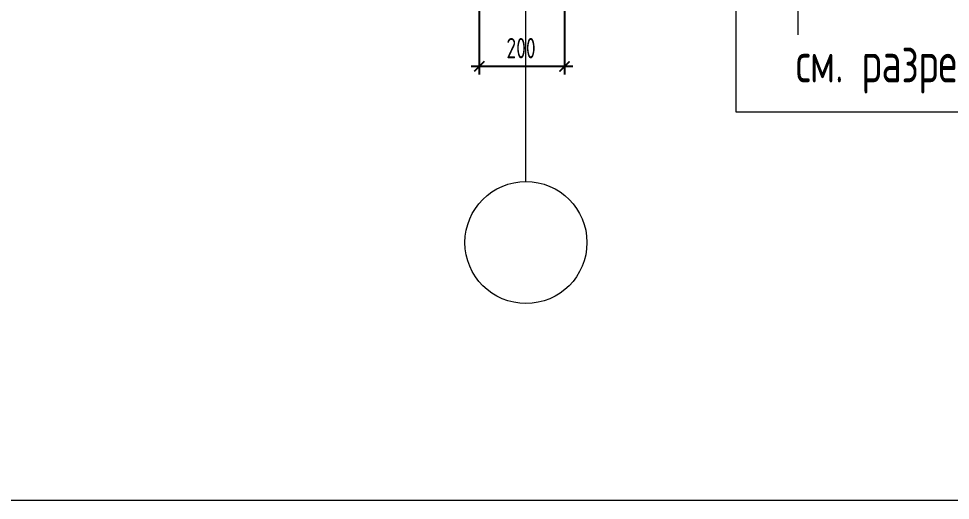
# Model space of a CAD drawing. Header units: millimetres. Extents: x -314343 to 682031, y 21428 to 98936.
# Drawn here: x 430206 to 432497, y 57636 to 58821 of the extents above; entities that cross this region are included whole.
import ezdxf

# ---------------------------------------------------------------- set-up
doc = ezdxf.new("R2010")
doc.units = ezdxf.units.MM
doc.header["$MEASUREMENT"] = 0
doc.header["$PDMODE"] = 3
doc.header["$PDSIZE"] = -4
doc.linetypes.add('CENTER', pattern=[2, 1.25, -0.25, 0.25, -0.25])
doc.layers.get('0').update_dxf_attribs({"color": 250, "lineweight": 9})
doc.layers.get('Defpoints').update_dxf_attribs({"color": 6})
doc.layers.add('_0', color=250, linetype='Continuous', lineweight=9)
doc.layers.add('АР_Оси', color=195, linetype='Continuous', lineweight=9)
doc.layers.add('PDF _0', color=7, linetype='Continuous')
doc.styles.add('ISOCPEUR', font='isocpeur.ttf', dxfattribs={"width": 0.7})
doc.dimstyles.new('R_50', dxfattribs={"dimtxt": 140, "dimasz": 30, "dimexe": 20, "dimexo": 0, "dimgap": 20, "dimtad": 1, "dimdec": 0, "dimrnd": 5, "dimzin": 0, "dimdsep": 46, "dimtxsty": 'ISOCPEUR', "dimblk": 'ARCHTICK', "dimcen": 50, "dimdle": 20, "dimclrd": 256, "dimclre": 256, "dimclrt": 256, "dimadec": 0, "dimazin": 0, "dimtfac": 2, "dimtdec": 0, "dimtofl": 0, "dimtmove": 1, "dimatfit": 3, "dimfxl": 1, "dimtvp": 3, "dimtolj": 1, "dimtzin": 0, "dimarcsym": 0})

# ---------------------------------------------------------------- blocks, each defined once
blk = doc.blocks.new('*U252')
blk.add_lwpolyline([(0, -17.582), (0, -1), (2.25, -0.5), (-2.25, 0), (0, 0.5), (0, 26.723)])
blk = doc.blocks.new('_ArchTick')
at = {"color": 0, "linetype": 'ByBlock', "const_width": 0.15}
blk.add_lwpolyline([(-0.5, -0.5), (0.5, 0.5)], dxfattribs=at)
blk = doc.blocks.new('*D304')
at = {"layer": '_0', "lineweight": -2, "ltscale": 500, "transparency": 16777216}
for p, q in [((431338.5, 58900.1), (431338.5, 58683.3)), ((431548.3, 58900.1), (431548.3, 58683.3)), ((431568.3, 58703.3), (431318.5, 58703.3))]:
    blk.add_line(p, q, dxfattribs=at)
at = {"layer": 'Defpoints', "color": 0, "ltscale": 500, "transparency": 16777216}
for p in [(431338.5, 58900.1), (431548.3, 58900.1), (431338.5, 58703.3)]:
    blk.add_point(p, dxfattribs=at)
at = {"layer": '_0', "lineweight": -2, "ltscale": 500, "transparency": 16777216, "xscale": 25, "yscale": 25, "zscale": 25, "rotation": 180}
blk.add_blockref('_ArchTick', (431338.5, 58703.3), dxfattribs=at)
at = {"layer": '_0', "lineweight": -2, "ltscale": 500, "transparency": 16777216, "xscale": 25, "yscale": 25, "zscale": 25}
blk.add_blockref('_ArchTick', (431548.3, 58703.3), dxfattribs=at)
at = {"layer": '_0', "ltscale": 500, "transparency": 16777216, "insert": (431441.2, 58748.3), "char_height": 50, "attachment_point": 5, "style": 'ISOCPEUR'}
blk.add_mtext('\\A1;200 ', dxfattribs=at)

msp = doc.modelspace()

# ---------------------------------------------------------------- linework, layer by layer
at = {"layer": '_0', "color": 5, "ltscale": 500}
msp.add_lwpolyline([(426321.6, 62614.2), (433303, 62614.2), (433303, 57636.5), (426321.6, 57636.5)], close=True, dxfattribs=at)
at = {"layer": '_0', "color": 7, "ltscale": 500}
msp.add_lwpolyline([(431969.6, 59746.3), (431969.6, 58591.4), (432848.4, 58591.4)], dxfattribs=at)
at = {"layer": 'АР_Оси', "linetype": 'CENTER', "ltscale": 500}
msp.add_line((431453.3, 58420.3), (431453.3, 60759.4), dxfattribs=at)
at = {"layer": 'АР_Оси', "ltscale": 0.5}
msp.add_circle((431453.3, 58270.3), 150, dxfattribs=at)

# ---------------------------------------------------------------- block references
at = {"ltscale": 100, "xscale": 23.79851555813043, "yscale": 23.79851555813043, "zscale": 23.79851555813043, "rotation": 180}
msp.add_blockref('*U252', (432121.5, 59416.7), dxfattribs=at)

# ---------------------------------------------------------------- texts
at = {"layer": 'PDF _0', "color": 7, "lineweight": 0, "insert": (432742.9, 58636.9), "char_height": 100, "attachment_point": 9, "style": 'ISOCPEUR'}
msp.add_mtext('см. разрез 2-2', dxfattribs=at)

# ---------------------------------------------------------------- dimensions: what is measured, and where the dimension line sits
at = {"layer": '_0', "color": 1, "ltscale": 500}
dim = msp.add_linear_dim(base=(431338.5, 58703.3), p1=(431548.3, 58900.1), p2=(431338.5, 58900.1), text='200 ', dimstyle='R_50', override={"dimtxt": 50, "dimasz": 25, "dimpost": '\\X'}, dxfattribs=at)
dim.commit()
dim.dimension.update_dxf_attribs({"geometry": '*D304', "text_midpoint": (431441.2, 58703.3), "dimtype": 160})

doc.saveas('drawing.dxf')
